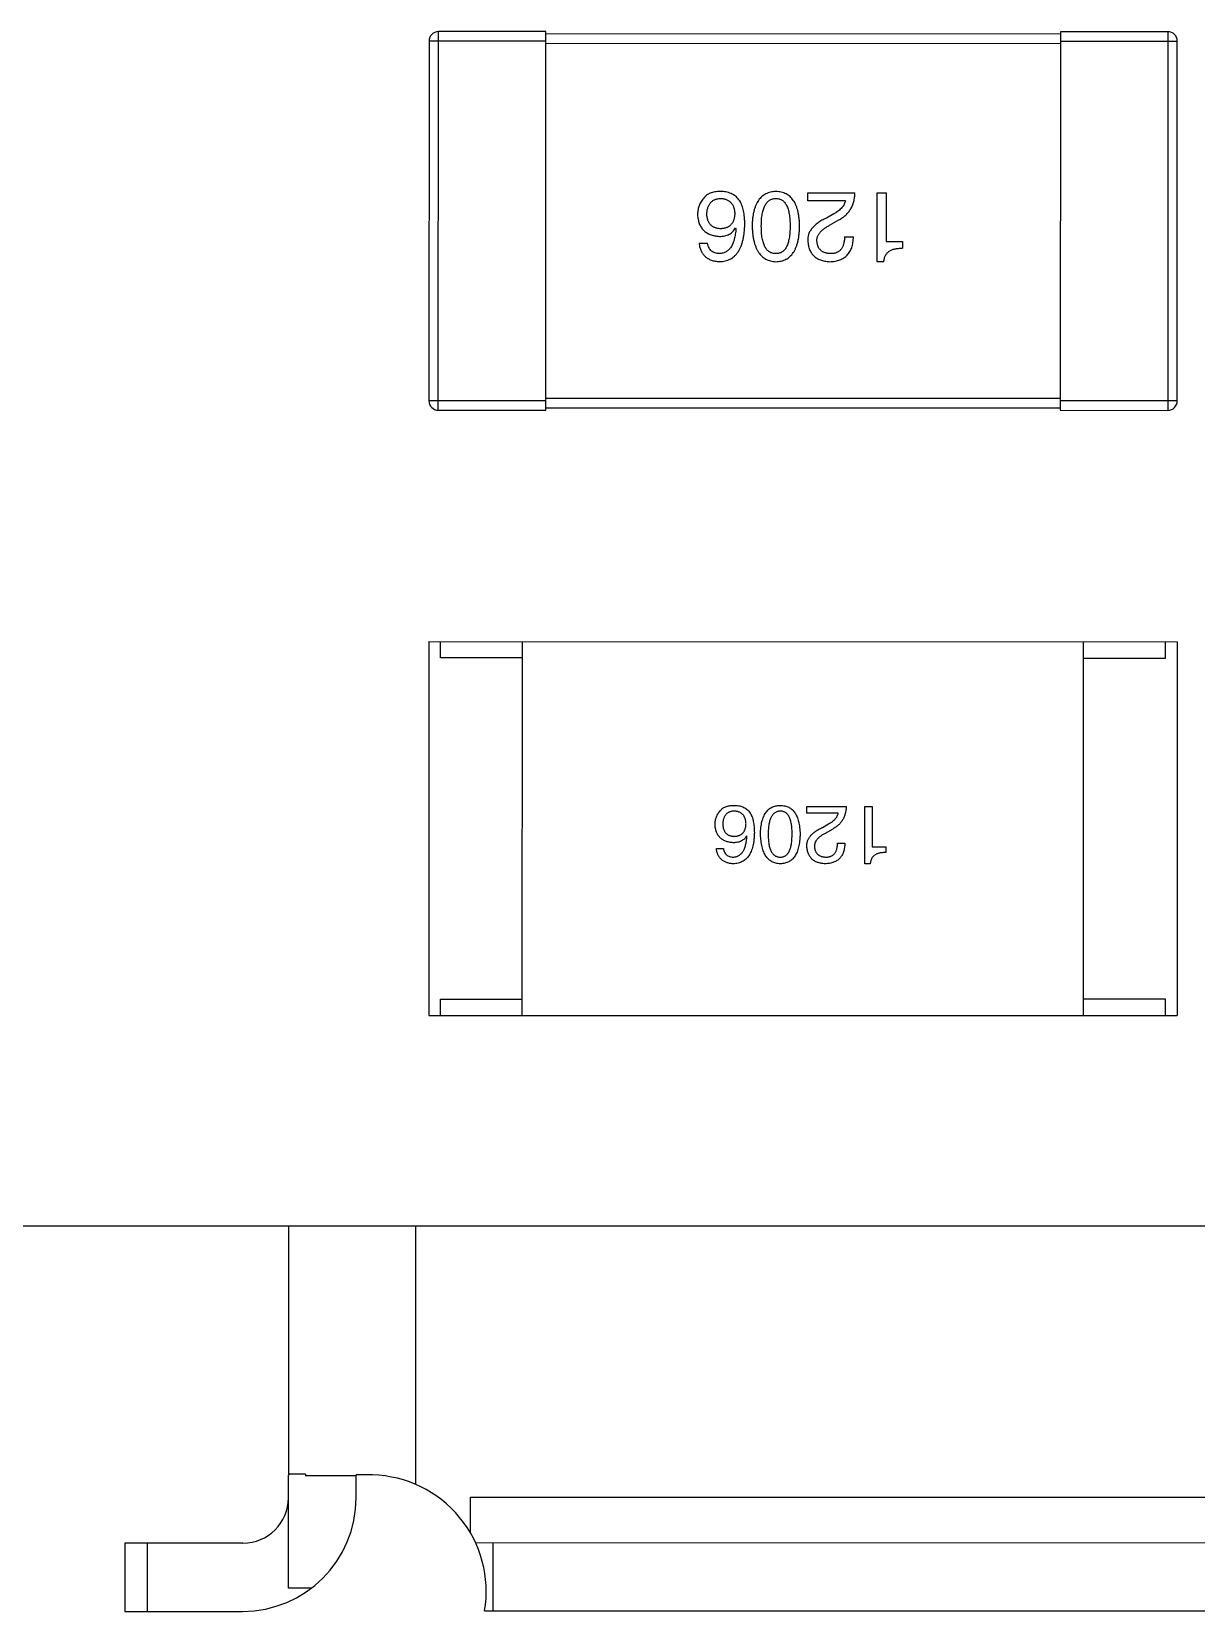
# Model space of a CAD drawing. Header units: inches. Extents: x -29 to 164, y -51 to 83.
# Drawn here: x 132.86 to 137.84, y -9.37 to -2.61 of the extents above; entities that cross this region are included whole.
import ezdxf

# ---------------------------------------------------------------- set-up
doc = ezdxf.new("R2010")
doc.units = ezdxf.units.IN
doc.header["$LTSCALE"] = 1.21
doc.header["$MEASUREMENT"] = 0
doc.layers.get('0').update_dxf_attribs({"linetype": 'CONTINUOUS'})

msp = doc.modelspace()

# ---------------------------------------------------------------- linework, layer by layer
at = {"color": 7, "linetype": 'Continuous'}
for p, q in [((134.5949, -4.2314), (134.5952, -2.6114)), ((135.0552, -2.6115), (134.5952, -2.6114)), ((135.0549, -4.2315), (135.0552, -2.6115)), ((137.2552, -2.6219), (135.0552, -2.6215)), ((137.2552, -2.6119), (137.2549, -4.2319)), ((137.7152, -2.612), (137.2552, -2.6119)), ((137.7152, -2.612), (137.7149, -4.232)), ((134.5552, -2.6513), (134.5549, -4.1913)), ((134.5552, -2.6513), (135.0552, -2.6515)), ((135.0552, -2.6615), (137.2552, -2.6619)), ((137.2552, -2.6519), (137.7552, -2.652)), ((137.7549, -4.192), (137.7552, -2.652)), ((136.1751, -3.3008), (136.3767, -3.3008)), ((136.1751, -3.3352), (136.1751, -3.3008)), ((136.4721, -3.5959), (136.4722, -3.3009)), ((136.4722, -3.3009), (136.5099, -3.3009)), ((136.5099, -3.3009), (136.5098, -3.5091)), ((136.3357, -3.3353), (136.1751, -3.3352)), ((136.2865, -3.391), (136.2554, -3.409)), ((136.2685, -3.4402), (136.3078, -3.4172)), ((135.8661, -3.4516), (135.8678, -3.4532)), ((136.3324, -3.4894), (136.3701, -3.4894)), ((136.5098, -3.5091), (136.5803, -3.5091)), ((136.5803, -3.5091), (136.5803, -3.5386)), ((135.7104, -3.5171), (135.7464, -3.5171)), ((136.5, -3.596), (136.4721, -3.5959)), ((137.2549, -4.1819), (135.0549, -4.1815)), ((135.0549, -4.1915), (134.5549, -4.1913)), ((134.5949, -4.2314), (135.0549, -4.2315)), ((135.0549, -4.2215), (137.2549, -4.2219)), ((137.7549, -4.192), (137.2549, -4.1919)), ((137.2549, -4.2319), (137.7149, -4.232)), ((134.5547, -5.2214), (134.5543, -6.8214)), ((134.5547, -5.2214), (137.7547, -5.222)), ((134.6047, -5.2914), (134.6047, -5.2214)), ((134.9543, -6.8215), (134.9547, -5.2215)), ((137.3543, -6.822), (137.3547, -5.222)), ((137.7047, -5.292), (137.7047, -5.222)), ((137.7547, -5.222), (137.7543, -6.822)), ((134.9547, -5.2915), (134.6047, -5.2914)), ((137.3547, -5.292), (137.7047, -5.292)), ((136.1712, -5.9264), (136.3393, -5.9265)), ((136.1712, -5.9551), (136.1712, -5.9264)), ((136.4187, -6.1724), (136.4188, -5.9265)), ((136.4188, -5.9265), (136.4502, -5.9265)), ((136.4502, -5.9265), (136.4502, -6.1)), ((136.3051, -5.9551), (136.1712, -5.9551)), ((136.2381, -6.0166), (136.2641, -6.0016)), ((135.9151, -6.0534), (135.9138, -6.052)), ((136.2819, -6.0234), (136.2491, -6.0426)), ((136.3023, -6.0835), (136.3338, -6.0836)), ((135.784, -6.1067), (135.814, -6.1067)), ((136.4502, -6.1), (136.5089, -6.1)), ((136.5089, -6.1), (136.5089, -6.1246)), ((136.442, -6.1724), (136.4187, -6.1724)), ((134.6043, -6.8214), (134.6044, -6.7514)), ((134.6044, -6.7514), (134.9544, -6.7515)), ((137.7044, -6.752), (137.3544, -6.752)), ((137.7043, -6.822), (137.7044, -6.752)), ((134.5543, -6.8214), (137.7543, -6.822)), ((132.6042, -7.7209), (161.5042, -7.7269)), ((133.9542, -7.7212), (133.9539, -8.7847)), ((134.4989, -8.8282), (134.4991, -7.7213)), ((133.9539, -8.7896), (133.958, -8.7847)), ((134.0269, -8.7847), (133.958, -8.7847)), ((134.0269, -8.7847), (134.0269, -8.7913)), ((134.3142, -8.7874), (134.2439, -8.7874)), ((134.2439, -8.8847), (134.2439, -8.7874)), ((133.9538, -9.2713), (133.9539, -8.7896)), ((134.2439, -8.7913), (134.0269, -8.7913)), ((134.7328, -8.8822), (138.875, -8.883)), ((134.7328, -9.0363), (134.7328, -8.8822)), ((133.2539, -9.0792), (133.2538, -9.3711)), ((133.7592, -9.0793), (133.2539, -9.0792)), ((133.3511, -9.3711), (133.3512, -9.0792)), ((134.7539, -9.0768), (138.8539, -9.0777)), ((134.8301, -9.3688), (134.8301, -9.0768)), ((134.0527, -9.2713), (133.9538, -9.2713)), ((133.2538, -9.3711), (133.7572, -9.3712)), ((134.7932, -9.3688), (138.8144, -9.3696))]:
    msp.add_line(p, q, dxfattribs=at)
for centre, radius, start, end in [((134.5952, -2.6514), 0.04, 89.98796, 179.98796), ((137.7152, -2.652), 0.04, 359.98796, 89.98796), ((134.5949, -4.1914), 0.04, 179.98796, 269.98796), ((137.7149, -4.192), 0.04, 269.98796, 359.98796), ((134.3008, -9.2865), 0.4992, 350.51187, 88.46039), ((133.7573, -8.8846), 0.4866, 269.98796, 359.98796), ((133.7593, -8.8846), 0.1946, 269.98796, 359.98796)]:
    msp.add_arc(centre, radius, start, end, dxfattribs=at)
for points, knots in [([(135.8071, -3.2958), (135.8029, -3.2957), (135.7948, -3.2956), (135.7831, -3.2965), (135.7724, -3.2982), (135.7626, -3.3009), (135.7538, -3.3044), (135.746, -3.3088), (135.739, -3.314), (135.7352, -3.3183), (135.7334, -3.3204)], [0, 0, 0, 0, 0.156782, 0.301945, 0.436395, 0.561474, 0.678489, 0.78853, 0.894967, 1, 1, 1, 1]), ([(135.8842, -3.3352), (135.882, -3.3321), (135.8776, -3.3262), (135.8697, -3.3185), (135.8612, -3.3118), (135.8519, -3.3063), (135.8418, -3.3019), (135.8309, -3.2987), (135.8193, -3.2965), (135.8113, -3.296), (135.8071, -3.2958)], [0, 0, 0, 0, 0.125033, 0.246266, 0.36603, 0.485265, 0.606781, 0.732144, 0.862551, 1, 1, 1, 1]), ([(136.0387, -3.2959), (136.0347, -3.296), (136.0269, -3.2964), (136.0157, -3.2983), (136.0052, -3.3013), (135.9954, -3.3055), (135.9863, -3.3108), (135.978, -3.3172), (135.9705, -3.3248), (135.9638, -3.3335), (135.9578, -3.3434), (135.9526, -3.3544), (135.9481, -3.3665), (135.9444, -3.3797), (135.9413, -3.394), (135.9391, -3.4095), (135.9376, -3.426), (135.9372, -3.4375), (135.937, -3.4434)], [0, 0, 0, 0, 0.059134, 0.115603, 0.169236, 0.221572, 0.273254, 0.32474, 0.377319, 0.431815, 0.488555, 0.548609, 0.612242, 0.680182, 0.75251, 0.829782, 0.91231, 1, 1, 1, 1]), ([(136.1403, -3.4434), (136.1401, -3.4375), (136.1397, -3.4261), (136.1381, -3.4095), (136.136, -3.394), (136.1329, -3.3797), (136.1292, -3.3665), (136.1247, -3.3544), (136.1195, -3.3434), (136.1135, -3.3336), (136.1068, -3.3248), (136.0993, -3.3172), (136.091, -3.3108), (136.082, -3.3055), (136.0722, -3.3013), (136.0617, -3.2983), (136.0504, -3.2964), (136.0426, -3.296), (136.0387, -3.2959)], [0, 0, 0, 0, 0.087693, 0.170223, 0.247496, 0.319826, 0.387768, 0.451403, 0.511459, 0.568358, 0.622671, 0.675251, 0.726739, 0.778422, 0.830759, 0.884394, 0.940865, 1, 1, 1, 1]), ([(136.3078, -3.4172), (136.3106, -3.4157), (136.316, -3.4127), (136.3236, -3.4076), (136.3308, -3.4023), (136.3374, -3.3965), (136.3435, -3.3905), (136.3491, -3.384), (136.3542, -3.3773), (136.3588, -3.3701), (136.3629, -3.3627), (136.3664, -3.3549), (136.3694, -3.3467), (136.3719, -3.3382), (136.3739, -3.3293), (136.3754, -3.3201), (136.3764, -3.3106), (136.3766, -3.3041), (136.3767, -3.3008)], [0, 0, 0, 0, 0.065828, 0.130094, 0.192451, 0.254037, 0.313974, 0.373757, 0.433048, 0.492243, 0.551902, 0.611758, 0.672678, 0.734814, 0.798569, 0.863693, 0.930488, 1, 1, 1, 1]), ([(135.7334, -3.3204), (135.731, -3.323), (135.7264, -3.3281), (135.7203, -3.3365), (135.7153, -3.3452), (135.711, -3.3543), (135.7078, -3.3638), (135.7055, -3.3736), (135.7041, -3.3837), (135.7039, -3.3906), (135.7038, -3.3941)], [0, 0, 0, 0, 0.129393, 0.255335, 0.378531, 0.500878, 0.622934, 0.746191, 0.87096, 1, 1, 1, 1]), ([(135.7432, -3.3925), (135.7434, -3.3899), (135.7437, -3.3849), (135.7447, -3.3776), (135.7461, -3.3708), (135.7479, -3.3644), (135.75, -3.3585), (135.7527, -3.3531), (135.7556, -3.3482), (135.7591, -3.3437), (135.7629, -3.3397), (135.7671, -3.3362), (135.7717, -3.3332), (135.7767, -3.3306), (135.7821, -3.3285), (135.7879, -3.327), (135.7941, -3.3259), (135.7984, -3.3255), (135.8006, -3.3253)], [0, 0, 0, 0, 0.078863, 0.153308, 0.223539, 0.289857, 0.35341, 0.413572, 0.471721, 0.528235, 0.584279, 0.638781, 0.69466, 0.751251, 0.809198, 0.869697, 0.933318, 1, 1, 1, 1]), ([(135.8006, -3.3253), (135.803, -3.3254), (135.8076, -3.3256), (135.8144, -3.3266), (135.8207, -3.328), (135.8266, -3.3299), (135.8321, -3.3323), (135.837, -3.3352), (135.8417, -3.3386), (135.8457, -3.3425), (135.8495, -3.3468), (135.8526, -3.3518), (135.8556, -3.357), (135.8579, -3.3629), (135.8598, -3.3692), (135.8613, -3.376), (135.8624, -3.3833), (135.8627, -3.3883), (135.8629, -3.3909)], [0, 0, 0, 0, 0.070403, 0.137196, 0.200053, 0.260887, 0.31876, 0.37535, 0.430743, 0.485927, 0.541678, 0.598832, 0.657726, 0.719441, 0.783504, 0.851852, 0.923533, 1, 1, 1, 1]), ([(135.9055, -3.4368), (135.9054, -3.4315), (135.9054, -3.4212), (135.9043, -3.4061), (135.9027, -3.392), (135.9003, -3.3788), (135.8974, -3.3666), (135.8938, -3.3552), (135.8894, -3.3447), (135.8859, -3.3383), (135.8842, -3.3352)], [0, 0, 0, 0, 0.151498, 0.29521, 0.430242, 0.557137, 0.677306, 0.790845, 0.898111, 1, 1, 1, 1]), ([(135.9763, -3.4434), (135.9764, -3.4387), (135.9765, -3.4296), (135.9772, -3.4164), (135.9784, -3.404), (135.9801, -3.3926), (135.9822, -3.3821), (135.9849, -3.3724), (135.988, -3.3636), (135.9917, -3.3558), (135.9959, -3.3488), (136.0005, -3.3427), (136.0056, -3.3375), (136.0113, -3.3332), (136.0174, -3.3299), (136.0241, -3.3274), (136.0312, -3.3258), (136.0361, -3.3255), (136.0387, -3.3254)], [0, 0, 0, 0, 0.094834, 0.184067, 0.267029, 0.344713, 0.417334, 0.484367, 0.546941, 0.604717, 0.65953, 0.710539, 0.759381, 0.806382, 0.853027, 0.900623, 0.949121, 1, 1, 1, 1]), ([(136.0387, -3.3254), (136.0411, -3.3255), (136.0459, -3.3257), (136.0529, -3.327), (136.0593, -3.3293), (136.0653, -3.3327), (136.0708, -3.3368), (136.0758, -3.3419), (136.0803, -3.348), (136.0843, -3.355), (136.0879, -3.3629), (136.091, -3.3717), (136.0935, -3.3814), (136.0957, -3.392), (136.0973, -3.4036), (136.0984, -3.416), (136.0992, -3.4294), (136.0992, -3.4387), (136.0993, -3.4434)], [0, 0, 0, 0, 0.049766, 0.097012, 0.143225, 0.188786, 0.235079, 0.282962, 0.333687, 0.387747, 0.445963, 0.508657, 0.576545, 0.649868, 0.72822, 0.812712, 0.903543, 1, 1, 1, 1]), ([(136.3357, -3.3353), (136.3352, -3.3379), (136.3342, -3.3431), (136.3309, -3.3506), (136.3266, -3.358), (136.321, -3.365), (136.3141, -3.3719), (136.3061, -3.3786), (136.2968, -3.385), (136.2901, -3.389), (136.2865, -3.391)], [0, 0, 0, 0, 0.103034, 0.208166, 0.318255, 0.434664, 0.559728, 0.695394, 0.841708, 1, 1, 1, 1]), ([(135.7038, -3.3941), (135.704, -3.3977), (135.7044, -3.4045), (135.7059, -3.4145), (135.708, -3.4238), (135.7107, -3.4325), (135.7142, -3.4406), (135.7184, -3.448), (135.7232, -3.4549), (135.7288, -3.4611), (135.735, -3.4666), (135.7418, -3.4716), (135.7495, -3.4758), (135.7577, -3.4795), (135.7666, -3.4825), (135.7762, -3.4848), (135.7865, -3.4866), (135.7936, -3.4873), (135.7973, -3.4876)], [0, 0, 0, 0, 0.071527, 0.139094, 0.20346, 0.264939, 0.323904, 0.381383, 0.437591, 0.493343, 0.549401, 0.606085, 0.664838, 0.725424, 0.788712, 0.855452, 0.925772, 1, 1, 1, 1]), ([(135.8022, -3.4548), (135.7999, -3.4547), (135.7955, -3.4545), (135.7892, -3.4536), (135.7832, -3.4523), (135.7776, -3.4504), (135.7725, -3.4481), (135.7677, -3.4454), (135.7634, -3.4421), (135.7595, -3.4385), (135.756, -3.4343), (135.7529, -3.4297), (135.7503, -3.4246), (135.748, -3.4191), (135.7462, -3.4131), (135.7447, -3.4067), (135.7437, -3.3997), (135.7434, -3.395), (135.7432, -3.3925)], [0, 0, 0, 0, 0.069884, 0.136529, 0.199638, 0.259844, 0.317774, 0.374356, 0.430026, 0.485148, 0.5409, 0.597889, 0.657472, 0.718614, 0.783613, 0.85129, 0.923712, 1, 1, 1, 1]), ([(135.7972, -3.5958), (135.8015, -3.5955), (135.8098, -3.595), (135.8218, -3.5929), (135.833, -3.5894), (135.8434, -3.5849), (135.8531, -3.5791), (135.8619, -3.572), (135.8699, -3.5638), (135.877, -3.5544), (135.8834, -3.5438), (135.889, -3.532), (135.8938, -3.5191), (135.8977, -3.5049), (135.9009, -3.4896), (135.9032, -3.473), (135.9049, -3.4553), (135.9053, -3.4431), (135.9055, -3.4368)], [0, 0, 0, 0, 0.058957, 0.115262, 0.16907, 0.221312, 0.273147, 0.324961, 0.377649, 0.432026, 0.488925, 0.549039, 0.612912, 0.680653, 0.753056, 0.830314, 0.912483, 1, 1, 1, 1]), ([(135.8629, -3.3909), (135.8627, -3.3934), (135.8624, -3.3983), (135.8613, -3.4054), (135.8598, -3.412), (135.8579, -3.4182), (135.8556, -3.4239), (135.8529, -3.4291), (135.8498, -3.4338), (135.8461, -3.4381), (135.8421, -3.4419), (135.8376, -3.4451), (135.8328, -3.4481), (135.8275, -3.4503), (135.8217, -3.4522), (135.8156, -3.4536), (135.809, -3.4545), (135.8045, -3.4547), (135.8022, -3.4548)], [0, 0, 0, 0, 0.076072, 0.148369, 0.216753, 0.281358, 0.342792, 0.401604, 0.458929, 0.514444, 0.569818, 0.625343, 0.681554, 0.739608, 0.800134, 0.863477, 0.929547, 1, 1, 1, 1]), ([(135.937, -3.4434), (135.9373, -3.4494), (135.9378, -3.4611), (135.9395, -3.4781), (135.9419, -3.4939), (135.9449, -3.5086), (135.9487, -3.5221), (135.9533, -3.5346), (135.9585, -3.5459), (135.9646, -3.556), (135.9713, -3.5651), (135.9788, -3.573), (135.987, -3.5797), (135.9959, -3.5853), (136.0056, -3.5897), (136.0159, -3.593), (136.027, -3.5952), (136.0347, -3.5956), (136.0386, -3.5959)], [0, 0, 0, 0, 0.088475, 0.171606, 0.249595, 0.322626, 0.391327, 0.455765, 0.516374, 0.573675, 0.628522, 0.681161, 0.732559, 0.783563, 0.83504, 0.887639, 0.942585, 1, 1, 1, 1]), ([(136.0386, -3.5614), (136.0361, -3.5613), (136.0312, -3.5611), (136.024, -3.5598), (136.0174, -3.5575), (136.0112, -3.5542), (136.0056, -3.55), (136.0004, -3.5449), (135.9958, -3.5388), (135.9916, -3.5318), (135.988, -3.5239), (135.9849, -3.5151), (135.9822, -3.5054), (135.98, -3.4948), (135.9784, -3.4832), (135.9772, -3.4708), (135.9765, -3.4574), (135.9764, -3.4481), (135.9763, -3.4434)], [0, 0, 0, 0, 0.050604, 0.098688, 0.145699, 0.191791, 0.238625, 0.286717, 0.337546, 0.391814, 0.449755, 0.512106, 0.579685, 0.652048, 0.730262, 0.814146, 0.904281, 1, 1, 1, 1]), ([(136.0386, -3.5959), (136.0426, -3.5957), (136.0503, -3.5953), (136.0616, -3.5934), (136.0721, -3.5902), (136.0819, -3.586), (136.091, -3.5804), (136.0992, -3.5738), (136.1067, -3.5659), (136.1134, -3.5569), (136.1195, -3.5467), (136.1247, -3.5354), (136.1292, -3.5229), (136.1329, -3.5092), (136.1359, -3.4944), (136.1381, -3.4785), (136.1397, -3.4613), (136.1401, -3.4495), (136.1403, -3.4434)], [0, 0, 0, 0, 0.057911, 0.113262, 0.165956, 0.217443, 0.268511, 0.319665, 0.372, 0.426129, 0.483365, 0.543779, 0.607756, 0.676562, 0.749704, 0.827713, 0.911177, 1, 1, 1, 1]), ([(136.0993, -3.4434), (136.0992, -3.4482), (136.0992, -3.4574), (136.0984, -3.4708), (136.0973, -3.4833), (136.0957, -3.4948), (136.0934, -3.5054), (136.091, -3.5152), (136.0879, -3.5239), (136.0843, -3.5318), (136.0803, -3.5388), (136.0758, -3.5449), (136.0708, -3.55), (136.0653, -3.5542), (136.0593, -3.5575), (136.0528, -3.5598), (136.0458, -3.5611), (136.0411, -3.5613), (136.0386, -3.5614)], [0, 0, 0, 0, 0.096452, 0.187278, 0.271765, 0.350519, 0.423437, 0.491321, 0.554011, 0.612224, 0.666281, 0.717003, 0.764884, 0.811423, 0.856783, 0.902993, 0.950236, 1, 1, 1, 1]), ([(136.2554, -3.409), (136.252, -3.4106), (136.2454, -3.4136), (136.2359, -3.4186), (136.2272, -3.4238), (136.2191, -3.4291), (136.2117, -3.4347), (136.2049, -3.4403), (136.1989, -3.4463), (136.1935, -3.4523), (136.1888, -3.4585), (136.1848, -3.465), (136.1814, -3.4716), (136.1787, -3.4784), (136.1768, -3.4854), (136.1755, -3.4926), (136.1748, -3.4999), (136.175, -3.5049), (136.175, -3.5074)], [0, 0, 0, 0, 0.082731, 0.161257, 0.236138, 0.307554, 0.375712, 0.440848, 0.502916, 0.562567, 0.619798, 0.675716, 0.73039, 0.78386, 0.837315, 0.890547, 0.944917, 1, 1, 1, 1]), ([(136.2144, -3.509), (136.2143, -3.5074), (136.2141, -3.5042), (136.2144, -3.4993), (136.2152, -3.4946), (136.2164, -3.4899), (136.2182, -3.4853), (136.2204, -3.4808), (136.2231, -3.4764), (136.2263, -3.4721), (136.2299, -3.4677), (136.234, -3.4636), (136.2386, -3.4595), (136.2436, -3.4554), (136.2492, -3.4515), (136.2552, -3.4476), (136.2616, -3.4438), (136.2662, -3.4414), (136.2685, -3.4402)], [0, 0, 0, 0, 0.052237, 0.103888, 0.155485, 0.207395, 0.259864, 0.31356, 0.369176, 0.4266, 0.486836, 0.550048, 0.61567, 0.685271, 0.75824, 0.834614, 0.915635, 1, 1, 1, 1]), ([(135.7973, -3.4876), (135.8012, -3.4875), (135.8089, -3.4873), (135.8199, -3.4856), (135.8299, -3.4828), (135.8391, -3.4789), (135.8473, -3.4738), (135.8547, -3.4675), (135.861, -3.46), (135.8644, -3.4544), (135.8661, -3.4516)], [0, 0, 0, 0, 0.144617, 0.279572, 0.40596, 0.526097, 0.64389, 0.760003, 0.877724, 1, 1, 1, 1]), ([(135.8678, -3.4532), (135.8675, -3.4574), (135.8669, -3.4657), (135.8653, -3.4776), (135.8634, -3.4887), (135.8611, -3.4991), (135.8582, -3.5087), (135.8549, -3.5175), (135.8512, -3.5255), (135.8471, -3.5327), (135.8423, -3.539), (135.8373, -3.5447), (135.8318, -3.5495), (135.8257, -3.5535), (135.8193, -3.5568), (135.8123, -3.5591), (135.8049, -3.5608), (135.7999, -3.5612), (135.7973, -3.5614)], [0, 0, 0, 0, 0.089218, 0.173709, 0.252753, 0.326963, 0.397099, 0.462534, 0.524018, 0.582178, 0.637235, 0.689955, 0.741228, 0.791618, 0.841661, 0.892925, 0.945259, 1, 1, 1, 1]), ([(136.175, -3.5074), (136.1753, -3.5107), (136.1759, -3.5173), (136.1774, -3.5269), (136.1797, -3.5359), (136.1826, -3.5442), (136.1861, -3.5519), (136.1903, -3.5591), (136.1952, -3.5656), (136.2007, -3.5714), (136.207, -3.5767), (136.2138, -3.5813), (136.2213, -3.5853), (136.2295, -3.5887), (136.2383, -3.5914), (136.2478, -3.5936), (136.2579, -3.5951), (136.2649, -3.5956), (136.2685, -3.5959)], [0, 0, 0, 0, 0.070688, 0.137741, 0.201612, 0.262778, 0.321223, 0.378455, 0.434411, 0.490146, 0.546362, 0.603392, 0.662208, 0.723401, 0.787372, 0.85442, 0.925153, 1, 1, 1, 1]), ([(136.2734, -3.5615), (136.2711, -3.5614), (136.2668, -3.5611), (136.2604, -3.5604), (136.2544, -3.5592), (136.2489, -3.5577), (136.2437, -3.5557), (136.239, -3.5535), (136.2347, -3.5507), (136.2307, -3.5477), (136.2273, -3.5441), (136.2241, -3.5403), (136.2215, -3.536), (136.2192, -3.5313), (136.2174, -3.5263), (136.2159, -3.5209), (136.2149, -3.5151), (136.2146, -3.5111), (136.2144, -3.509)], [0, 0, 0, 0, 0.076112, 0.148436, 0.216883, 0.281466, 0.34298, 0.402356, 0.459881, 0.51546, 0.571111, 0.62658, 0.683162, 0.741007, 0.801404, 0.863825, 0.930544, 1, 1, 1, 1]), ([(136.2685, -3.5959), (136.2725, -3.5957), (136.2804, -3.5953), (136.2918, -3.5937), (136.3024, -3.5914), (136.3122, -3.5882), (136.3213, -3.5843), (136.3297, -3.5796), (136.3373, -3.5741), (136.344, -3.5677), (136.35, -3.5606), (136.3553, -3.5528), (136.3597, -3.5441), (136.3633, -3.5346), (136.3662, -3.5244), (136.3684, -3.5134), (136.3697, -3.5017), (136.37, -3.4935), (136.3701, -3.4894)], [0, 0, 0, 0, 0.07282, 0.141057, 0.2062, 0.267672, 0.326735, 0.383519, 0.439188, 0.494454, 0.549628, 0.605958, 0.66397, 0.72402, 0.787502, 0.854127, 0.925065, 1, 1, 1, 1]), ([(136.3324, -3.4894), (136.3323, -3.4923), (136.3321, -3.4979), (136.3312, -3.5061), (136.33, -3.5137), (136.3282, -3.5208), (136.326, -3.5273), (136.3235, -3.5333), (136.3205, -3.5387), (136.3169, -3.5435), (136.313, -3.5478), (136.3087, -3.5515), (136.3038, -3.5546), (136.2986, -3.5571), (136.2929, -3.5591), (136.2868, -3.5604), (136.2802, -3.5613), (136.2757, -3.5614), (136.2734, -3.5615)], [0, 0, 0, 0, 0.082594, 0.15978, 0.232961, 0.301462, 0.365595, 0.426678, 0.484662, 0.540809, 0.595146, 0.648401, 0.702272, 0.757102, 0.813447, 0.872233, 0.934055, 1, 1, 1, 1]), ([(135.7104, -3.5171), (135.7108, -3.5201), (135.7115, -3.5259), (135.7134, -3.5344), (135.7157, -3.5423), (135.7187, -3.5497), (135.7222, -3.5565), (135.7263, -3.5628), (135.7309, -3.5686), (135.7361, -3.5738), (135.7419, -3.5784), (135.7481, -3.5826), (135.755, -3.5862), (135.7624, -3.5892), (135.7703, -3.5917), (135.7788, -3.5936), (135.7878, -3.595), (135.7941, -3.5955), (135.7972, -3.5958)], [0, 0, 0, 0, 0.06947, 0.136096, 0.199592, 0.260665, 0.319672, 0.377156, 0.433415, 0.489984, 0.546535, 0.604276, 0.663499, 0.725182, 0.788953, 0.855683, 0.926216, 1, 1, 1, 1]), ([(135.7973, -3.5614), (135.7939, -3.5613), (135.7874, -3.5611), (135.7782, -3.5589), (135.7701, -3.5554), (135.763, -3.5505), (135.7571, -3.5441), (135.7523, -3.5364), (135.7487, -3.5272), (135.7472, -3.5206), (135.7464, -3.5171)], [0, 0, 0, 0, 0.136586, 0.261496, 0.378089, 0.490612, 0.605522, 0.725767, 0.8561, 1, 1, 1, 1]), ([(136.5, -3.596), (136.5003, -3.5935), (136.5009, -3.5887), (136.5025, -3.5819), (136.5046, -3.5755), (136.5073, -3.5696), (136.5105, -3.5642), (136.5143, -3.5594), (136.5185, -3.555), (136.5233, -3.5512), (136.5286, -3.5478), (136.5345, -3.545), (136.5408, -3.5426), (136.5478, -3.5408), (136.5552, -3.5395), (136.5631, -3.5387), (136.5715, -3.5383), (136.5773, -3.5385), (136.5803, -3.5386)], [0, 0, 0, 0, 0.066659, 0.129311, 0.18962, 0.247164, 0.30314, 0.357527, 0.411867, 0.466926, 0.523012, 0.580527, 0.641561, 0.705268, 0.772282, 0.84407, 0.919338, 1, 1, 1, 1]), ([(135.7785, -6.0042), (135.7786, -6.0013), (135.7788, -5.9955), (135.7799, -5.9871), (135.7818, -5.9789), (135.7845, -5.971), (135.7881, -5.9635), (135.7923, -5.9562), (135.7973, -5.9492), (135.8012, -5.9449), (135.8031, -5.9427)], [0, 0, 0, 0, 0.12904, 0.253809, 0.377066, 0.499122, 0.621469, 0.744665, 0.870607, 1, 1, 1, 1]), ([(135.8031, -5.9427), (135.8047, -5.941), (135.8078, -5.9374), (135.8136, -5.9331), (135.8201, -5.9294), (135.8275, -5.9265), (135.8356, -5.9243), (135.8446, -5.9229), (135.8543, -5.9221), (135.8611, -5.9222), (135.8646, -5.9223)], [0, 0, 0, 0, 0.105033, 0.21147, 0.321511, 0.438526, 0.563605, 0.698055, 0.843218, 1, 1, 1, 1]), ([(135.8591, -5.9468), (135.8573, -5.947), (135.8537, -5.9473), (135.8486, -5.9482), (135.8437, -5.9495), (135.8393, -5.9513), (135.8351, -5.9534), (135.8312, -5.9559), (135.8277, -5.9588), (135.8246, -5.9622), (135.8217, -5.9659), (135.8192, -5.97), (135.817, -5.9745), (135.8152, -5.9794), (135.8138, -5.9847), (135.8126, -5.9904), (135.8117, -5.9965), (135.8115, -6.0007), (135.8113, -6.0028)], [0, 0, 0, 0, 0.066682, 0.130303, 0.190802, 0.248749, 0.30534, 0.361219, 0.415721, 0.471765, 0.528279, 0.586428, 0.64659, 0.710143, 0.776461, 0.846692, 0.921137, 1, 1, 1, 1]), ([(135.911, -6.0015), (135.9109, -5.9993), (135.9106, -5.9951), (135.9097, -5.9891), (135.9085, -5.9834), (135.9069, -5.9782), (135.905, -5.9733), (135.9025, -5.9689), (135.8999, -5.9648), (135.8967, -5.9612), (135.8934, -5.9579), (135.8895, -5.9551), (135.8854, -5.9527), (135.8808, -5.9507), (135.8759, -5.9491), (135.8706, -5.9479), (135.865, -5.9471), (135.8611, -5.9469), (135.8591, -5.9468)], [0, 0, 0, 0, 0.076467, 0.148148, 0.216496, 0.280559, 0.342274, 0.401168, 0.458322, 0.514073, 0.569257, 0.62465, 0.68124, 0.739113, 0.799947, 0.862804, 0.929597, 1, 1, 1, 1]), ([(135.8646, -5.9223), (135.868, -5.9224), (135.8747, -5.9228), (135.8844, -5.9247), (135.8935, -5.9273), (135.9019, -5.931), (135.9097, -5.9356), (135.9168, -5.9411), (135.9233, -5.9476), (135.9269, -5.9525), (135.9288, -5.9551)], [0, 0, 0, 0, 0.137449, 0.267856, 0.393219, 0.514735, 0.63397, 0.753734, 0.874967, 1, 1, 1, 1]), ([(135.9728, -6.0452), (135.973, -6.0403), (135.9733, -6.0308), (135.9746, -6.017), (135.9764, -6.0041), (135.979, -5.9922), (135.9821, -5.9812), (135.9858, -5.9711), (135.9901, -5.9619), (135.9951, -5.9537), (136.0008, -5.9464), (136.007, -5.9401), (136.0139, -5.9347), (136.0215, -5.9303), (136.0296, -5.9269), (136.0384, -5.9243), (136.0477, -5.9227), (136.0542, -5.9224), (136.0575, -5.9223)], [0, 0, 0, 0, 0.08769, 0.170218, 0.24749, 0.319818, 0.387758, 0.451391, 0.511445, 0.568185, 0.622681, 0.67526, 0.726746, 0.778428, 0.830764, 0.884397, 0.940866, 1, 1, 1, 1]), ([(136.0575, -5.9469), (136.0554, -5.947), (136.0513, -5.9473), (136.0454, -5.9486), (136.0398, -5.9506), (136.0347, -5.9535), (136.03, -5.957), (136.0258, -5.9613), (136.0219, -5.9664), (136.0184, -5.9722), (136.0153, -5.9788), (136.0127, -5.9861), (136.0105, -5.9941), (136.0087, -6.0029), (136.0073, -6.0125), (136.0063, -6.0227), (136.0057, -6.0337), (136.0056, -6.0413), (136.0056, -6.0452)], [0, 0, 0, 0, 0.050879, 0.099377, 0.146973, 0.193618, 0.240619, 0.289461, 0.34047, 0.395283, 0.453059, 0.515633, 0.582666, 0.655287, 0.732971, 0.815933, 0.905166, 1, 1, 1, 1]), ([(136.0575, -5.9223), (136.0608, -5.9224), (136.0673, -5.9227), (136.0767, -5.9243), (136.0855, -5.9269), (136.0936, -5.9303), (136.1011, -5.9347), (136.108, -5.9401), (136.1143, -5.9464), (136.1199, -5.9538), (136.1249, -5.9619), (136.1292, -5.9711), (136.133, -5.9812), (136.1361, -5.9922), (136.1386, -6.0041), (136.1404, -6.017), (136.1417, -6.0308), (136.142, -6.0404), (136.1422, -6.0453)], [0, 0, 0, 0, 0.059135, 0.115606, 0.169241, 0.221578, 0.273261, 0.324749, 0.377329, 0.431642, 0.488541, 0.548597, 0.612232, 0.680174, 0.752504, 0.829777, 0.912307, 1, 1, 1, 1]), ([(136.1081, -6.0453), (136.108, -6.0413), (136.108, -6.0336), (136.1073, -6.0224), (136.1064, -6.0121), (136.1051, -6.0024), (136.1032, -5.9936), (136.1012, -5.9855), (136.0986, -5.9781), (136.0956, -5.9716), (136.0923, -5.9658), (136.0885, -5.9607), (136.0843, -5.9564), (136.0797, -5.953), (136.0748, -5.9502), (136.0694, -5.9483), (136.0636, -5.9471), (136.0596, -5.947), (136.0575, -5.9469)], [0, 0, 0, 0, 0.096457, 0.187288, 0.27178, 0.350132, 0.423455, 0.491343, 0.554037, 0.612253, 0.666313, 0.717038, 0.764921, 0.811214, 0.856775, 0.902988, 0.950234, 1, 1, 1, 1]), ([(136.3393, -5.9265), (136.3392, -5.9292), (136.339, -5.9346), (136.3381, -5.9425), (136.3369, -5.9502), (136.3352, -5.9576), (136.3332, -5.9647), (136.3306, -5.9715), (136.3277, -5.978), (136.3243, -5.9842), (136.3205, -5.9902), (136.3162, -5.9958), (136.3116, -6.0012), (136.3065, -6.0062), (136.301, -6.011), (136.295, -6.0154), (136.2886, -6.0197), (136.2841, -6.0222), (136.2819, -6.0234)], [0, 0, 0, 0, 0.069512, 0.136307, 0.201431, 0.265186, 0.327322, 0.388242, 0.448098, 0.507757, 0.566952, 0.626243, 0.686026, 0.745963, 0.807549, 0.869906, 0.934172, 1, 1, 1, 1]), ([(135.8564, -6.0821), (135.8533, -6.0818), (135.8474, -6.0813), (135.8388, -6.0798), (135.8308, -6.0778), (135.8234, -6.0753), (135.8165, -6.0722), (135.8102, -6.0687), (135.8045, -6.0646), (135.7993, -6.06), (135.7946, -6.0548), (135.7906, -6.0491), (135.7871, -6.0429), (135.7842, -6.0362), (135.782, -6.0289), (135.7802, -6.0211), (135.779, -6.0129), (135.7787, -6.0071), (135.7785, -6.0042)], [0, 0, 0, 0, 0.074228, 0.144548, 0.211288, 0.274576, 0.335162, 0.393915, 0.450599, 0.506657, 0.562409, 0.618617, 0.676096, 0.735061, 0.79654, 0.860906, 0.928473, 1, 1, 1, 1]), ([(135.8113, -6.0028), (135.8115, -6.0049), (135.8117, -6.0089), (135.8126, -6.0146), (135.8138, -6.02), (135.8153, -6.025), (135.8172, -6.0296), (135.8194, -6.0339), (135.822, -6.0377), (135.8249, -6.0412), (135.8282, -6.0442), (135.8318, -6.0469), (135.8357, -6.0492), (135.84, -6.0511), (135.8446, -6.0526), (135.8496, -6.0537), (135.8549, -6.0545), (135.8586, -6.0547), (135.8605, -6.0548)], [0, 0, 0, 0, 0.076288, 0.14871, 0.216387, 0.281386, 0.342528, 0.402111, 0.4591, 0.514852, 0.569974, 0.625644, 0.682226, 0.740156, 0.800362, 0.863471, 0.930116, 1, 1, 1, 1]), ([(135.8605, -6.0548), (135.8624, -6.0547), (135.8662, -6.0545), (135.8717, -6.0537), (135.8768, -6.0526), (135.8815, -6.051), (135.886, -6.0491), (135.89, -6.0467), (135.8937, -6.044), (135.8971, -6.0408), (135.9001, -6.0373), (135.9027, -6.0333), (135.905, -6.029), (135.9069, -6.0243), (135.9085, -6.0191), (135.9098, -6.0136), (135.9106, -6.0077), (135.9109, -6.0036), (135.911, -6.0015)], [0, 0, 0, 0, 0.070453, 0.136523, 0.199866, 0.260392, 0.318446, 0.374657, 0.430182, 0.485556, 0.541071, 0.598396, 0.657208, 0.718642, 0.783247, 0.851631, 0.923928, 1, 1, 1, 1]), ([(135.9288, -5.9551), (135.9302, -5.9577), (135.9332, -5.963), (135.9368, -5.9717), (135.9398, -5.9812), (135.9422, -5.9915), (135.9442, -6.0024), (135.9455, -6.0142), (135.9464, -6.0267), (135.9465, -6.0353), (135.9466, -6.0398)], [0, 0, 0, 0, 0.101889, 0.209155, 0.322694, 0.442863, 0.569758, 0.70479, 0.848502, 1, 1, 1, 1]), ([(136.2641, -6.0016), (136.267, -5.9999), (136.2727, -5.9966), (136.2804, -5.9912), (136.2871, -5.9857), (136.2928, -5.98), (136.2975, -5.9741), (136.3011, -5.9679), (136.3038, -5.9617), (136.3047, -5.9573), (136.3051, -5.9551)], [0, 0, 0, 0, 0.158292, 0.304606, 0.440272, 0.565336, 0.681745, 0.791834, 0.896966, 1, 1, 1, 1]), ([(135.9466, -6.0398), (135.9464, -6.045), (135.9461, -6.0552), (135.9447, -6.0699), (135.9428, -6.0837), (135.94, -6.0965), (135.9368, -6.1083), (135.9328, -6.1191), (135.9282, -6.1289), (135.9228, -6.1377), (135.9169, -6.1456), (135.9102, -6.1524), (135.9029, -6.1583), (135.8948, -6.1631), (135.8861, -6.167), (135.8768, -6.1698), (135.8668, -6.1716), (135.8599, -6.172), (135.8564, -6.1723)], [0, 0, 0, 0, 0.087517, 0.169686, 0.246944, 0.319347, 0.387088, 0.450961, 0.511075, 0.567974, 0.622351, 0.675039, 0.726853, 0.778688, 0.83093, 0.884738, 0.941043, 1, 1, 1, 1]), ([(135.9138, -6.052), (135.9123, -6.0544), (135.9095, -6.0591), (135.9042, -6.0653), (135.8981, -6.0705), (135.8912, -6.0748), (135.8836, -6.0781), (135.8752, -6.0804), (135.866, -6.0819), (135.8597, -6.082), (135.8564, -6.0821)], [0, 0, 0, 0, 0.122276, 0.239997, 0.35611, 0.473903, 0.59404, 0.720428, 0.855383, 1, 1, 1, 1]), ([(135.8564, -6.1436), (135.8585, -6.1434), (135.8628, -6.1431), (135.8689, -6.1416), (135.8747, -6.1397), (135.8801, -6.137), (135.8851, -6.1337), (135.8897, -6.1297), (135.8939, -6.1249), (135.8979, -6.1197), (135.9014, -6.1137), (135.9044, -6.107), (135.9072, -6.0997), (135.9095, -6.0917), (135.9115, -6.083), (135.9131, -6.0738), (135.9144, -6.0638), (135.9149, -6.0569), (135.9151, -6.0534)], [0, 0, 0, 0, 0.054741, 0.107075, 0.158339, 0.208382, 0.258772, 0.310045, 0.362765, 0.417822, 0.475982, 0.537466, 0.602901, 0.673037, 0.747247, 0.826291, 0.910782, 1, 1, 1, 1]), ([(136.0575, -6.1723), (136.0542, -6.1721), (136.0478, -6.1717), (136.0386, -6.1699), (136.03, -6.1672), (136.0219, -6.1635), (136.0144, -6.1589), (136.0076, -6.1532), (136.0014, -6.1466), (135.9958, -6.1391), (135.9908, -6.1307), (135.9864, -6.1212), (135.9826, -6.1109), (135.9794, -6.0996), (135.9769, -6.0873), (135.9749, -6.0741), (135.9735, -6.06), (135.973, -6.0503), (135.9728, -6.0452)], [0, 0, 0, 0, 0.057415, 0.112361, 0.16496, 0.216437, 0.267441, 0.318839, 0.371478, 0.426325, 0.483626, 0.544235, 0.608673, 0.677374, 0.750405, 0.828394, 0.911525, 1, 1, 1, 1]), ([(136.0056, -6.0452), (136.0056, -6.0492), (136.0057, -6.0569), (136.0063, -6.0681), (136.0073, -6.0785), (136.0087, -6.0881), (136.0105, -6.0969), (136.0127, -6.105), (136.0153, -6.1123), (136.0183, -6.1189), (136.0219, -6.1247), (136.0257, -6.1298), (136.03, -6.134), (136.0347, -6.1376), (136.0398, -6.1403), (136.0453, -6.1422), (136.0513, -6.1434), (136.0554, -6.1435), (136.0575, -6.1436)], [0, 0, 0, 0, 0.095719, 0.185854, 0.269738, 0.347952, 0.420315, 0.487894, 0.550245, 0.608186, 0.662454, 0.713283, 0.761375, 0.808209, 0.854301, 0.901312, 0.949396, 1, 1, 1, 1]), ([(136.0575, -6.1436), (136.0595, -6.1435), (136.0635, -6.1434), (136.0693, -6.1422), (136.0747, -6.1403), (136.0797, -6.1376), (136.0843, -6.1341), (136.0885, -6.1298), (136.0922, -6.1247), (136.0956, -6.1189), (136.0985, -6.1124), (136.1011, -6.105), (136.1032, -6.0969), (136.1051, -6.0881), (136.1064, -6.0785), (136.1073, -6.0681), (136.1079, -6.0569), (136.108, -6.0492), (136.1081, -6.0453)], [0, 0, 0, 0, 0.049764, 0.097007, 0.143217, 0.188577, 0.235116, 0.282997, 0.333719, 0.387776, 0.445989, 0.508679, 0.576563, 0.649481, 0.728235, 0.812722, 0.903548, 1, 1, 1, 1]), ([(136.1422, -6.0453), (136.142, -6.0503), (136.1417, -6.0602), (136.1404, -6.0745), (136.1386, -6.0878), (136.1361, -6.1001), (136.133, -6.1115), (136.1292, -6.1219), (136.1249, -6.1313), (136.1199, -6.1398), (136.1143, -6.1474), (136.108, -6.1539), (136.1011, -6.1595), (136.0936, -6.164), (136.0854, -6.1676), (136.0767, -6.1702), (136.0673, -6.1719), (136.0608, -6.1721), (136.0575, -6.1723)], [0, 0, 0, 0, 0.088823, 0.172287, 0.250296, 0.323438, 0.392244, 0.456221, 0.516635, 0.573871, 0.628, 0.680335, 0.731489, 0.782557, 0.834044, 0.886738, 0.942089, 1, 1, 1, 1]), ([(136.1712, -6.0985), (136.1711, -6.0965), (136.171, -6.0923), (136.1715, -6.0862), (136.1726, -6.0803), (136.1742, -6.0744), (136.1765, -6.0688), (136.1793, -6.0632), (136.1826, -6.0579), (136.1866, -6.0527), (136.191, -6.0476), (136.1961, -6.0427), (136.2017, -6.038), (136.2079, -6.0334), (136.2146, -6.0289), (136.2219, -6.0246), (136.2298, -6.0204), (136.2353, -6.0179), (136.2381, -6.0166)], [0, 0, 0, 0, 0.055083, 0.109453, 0.162685, 0.21614, 0.26961, 0.324284, 0.380202, 0.437433, 0.497084, 0.559152, 0.624288, 0.692446, 0.763862, 0.838743, 0.917269, 1, 1, 1, 1]), ([(136.2491, -6.0426), (136.2471, -6.0436), (136.2434, -6.0456), (136.238, -6.0487), (136.233, -6.052), (136.2284, -6.0552), (136.2242, -6.0586), (136.2203, -6.062), (136.2169, -6.0655), (136.2139, -6.0691), (136.2112, -6.0727), (136.209, -6.0764), (136.2072, -6.0802), (136.2057, -6.084), (136.2047, -6.0879), (136.204, -6.0919), (136.2037, -6.0959), (136.2039, -6.0986), (136.204, -6.0999)], [0, 0, 0, 0, 0.084365, 0.165386, 0.24176, 0.314729, 0.38433, 0.449952, 0.513164, 0.5734, 0.630824, 0.68644, 0.740136, 0.792605, 0.844515, 0.896112, 0.947763, 1, 1, 1, 1]), ([(136.3338, -6.0836), (136.3336, -6.087), (136.3334, -6.0938), (136.3323, -6.1036), (136.3305, -6.1128), (136.3281, -6.1213), (136.3251, -6.1292), (136.3214, -6.1364), (136.317, -6.1429), (136.312, -6.1489), (136.3064, -6.1542), (136.3, -6.1587), (136.2931, -6.1626), (136.2855, -6.1659), (136.2773, -6.1686), (136.2685, -6.1705), (136.259, -6.1718), (136.2524, -6.1722), (136.249, -6.1723)], [0, 0, 0, 0, 0.074935, 0.145873, 0.212498, 0.27598, 0.33603, 0.394042, 0.450372, 0.505546, 0.560812, 0.616481, 0.673265, 0.732328, 0.7938, 0.858943, 0.92718, 1, 1, 1, 1]), ([(136.2531, -6.1436), (136.2551, -6.1436), (136.2589, -6.1435), (136.2643, -6.1428), (136.2694, -6.1416), (136.2741, -6.14), (136.2785, -6.1379), (136.2825, -6.1353), (136.2862, -6.1322), (136.2894, -6.1286), (136.2924, -6.1246), (136.2949, -6.1201), (136.297, -6.1152), (136.2989, -6.1098), (136.3003, -6.1039), (136.3013, -6.0975), (136.3021, -6.0907), (136.3023, -6.086), (136.3023, -6.0835)], [0, 0, 0, 0, 0.065945, 0.127767, 0.186553, 0.242898, 0.297728, 0.351599, 0.404854, 0.459191, 0.515338, 0.573322, 0.634405, 0.698538, 0.767039, 0.84022, 0.917406, 1, 1, 1, 1]), ([(135.8564, -6.1723), (135.8537, -6.172), (135.8485, -6.1716), (135.841, -6.1704), (135.8339, -6.1688), (135.8273, -6.1667), (135.8211, -6.1642), (135.8154, -6.1612), (135.8102, -6.1578), (135.8054, -6.1539), (135.8011, -6.1496), (135.7973, -6.1447), (135.7939, -6.1395), (135.7909, -6.1338), (135.7884, -6.1277), (135.7865, -6.121), (135.7849, -6.114), (135.7843, -6.1091), (135.784, -6.1067)], [0, 0, 0, 0, 0.073784, 0.144317, 0.211047, 0.274818, 0.336501, 0.395724, 0.453465, 0.510016, 0.566585, 0.622844, 0.680328, 0.739335, 0.800408, 0.863904, 0.93053, 1, 1, 1, 1]), ([(135.814, -6.1067), (135.8147, -6.1096), (135.8159, -6.1151), (135.8189, -6.1227), (135.8229, -6.1292), (135.8278, -6.1345), (135.8337, -6.1386), (135.8405, -6.1415), (135.8481, -6.1433), (135.8535, -6.1435), (135.8564, -6.1436)], [0, 0, 0, 0, 0.1439, 0.274233, 0.394478, 0.509388, 0.621911, 0.738504, 0.863414, 1, 1, 1, 1]), ([(136.249, -6.1723), (136.2461, -6.1721), (136.2402, -6.1717), (136.2318, -6.1704), (136.2239, -6.1686), (136.2166, -6.1664), (136.2098, -6.1635), (136.2035, -6.1602), (136.1978, -6.1563), (136.1926, -6.1519), (136.188, -6.147), (136.1839, -6.1416), (136.1804, -6.1357), (136.1775, -6.1293), (136.175, -6.1223), (136.1732, -6.1148), (136.1719, -6.1069), (136.1714, -6.1014), (136.1712, -6.0985)], [0, 0, 0, 0, 0.074847, 0.14558, 0.212628, 0.276599, 0.337792, 0.396608, 0.453638, 0.509854, 0.565589, 0.621545, 0.678777, 0.737222, 0.798388, 0.862259, 0.929312, 1, 1, 1, 1]), ([(136.204, -6.0999), (136.2041, -6.1016), (136.2044, -6.105), (136.2052, -6.1098), (136.2065, -6.1143), (136.208, -6.1185), (136.2099, -6.1224), (136.2121, -6.126), (136.2147, -6.1292), (136.2176, -6.1321), (136.2209, -6.1347), (136.2245, -6.137), (136.2284, -6.1389), (136.2327, -6.1405), (136.2373, -6.1417), (136.2423, -6.1428), (136.2476, -6.1433), (136.2513, -6.1435), (136.2531, -6.1436)], [0, 0, 0, 0, 0.069456, 0.136175, 0.198596, 0.258993, 0.316838, 0.37342, 0.428889, 0.48454, 0.540119, 0.597644, 0.65702, 0.718534, 0.783117, 0.851564, 0.923888, 1, 1, 1, 1]), ([(136.5089, -6.1246), (136.5064, -6.1245), (136.5016, -6.1243), (136.4946, -6.1247), (136.488, -6.1253), (136.4818, -6.1264), (136.476, -6.1279), (136.4707, -6.1299), (136.4658, -6.1322), (136.4614, -6.1351), (136.4574, -6.1382), (136.4539, -6.1419), (136.4508, -6.1459), (136.4481, -6.1504), (136.4458, -6.1553), (136.4441, -6.1606), (136.4428, -6.1664), (136.4422, -6.1703), (136.442, -6.1724)], [0, 0, 0, 0, 0.080662, 0.15593, 0.227718, 0.294732, 0.358439, 0.419473, 0.476988, 0.533074, 0.588133, 0.642473, 0.69686, 0.752836, 0.81038, 0.870689, 0.933341, 1, 1, 1, 1])]:
    msp.add_open_spline(points, degree=3, knots=knots, dxfattribs=at)

doc.saveas('drawing.dxf')
